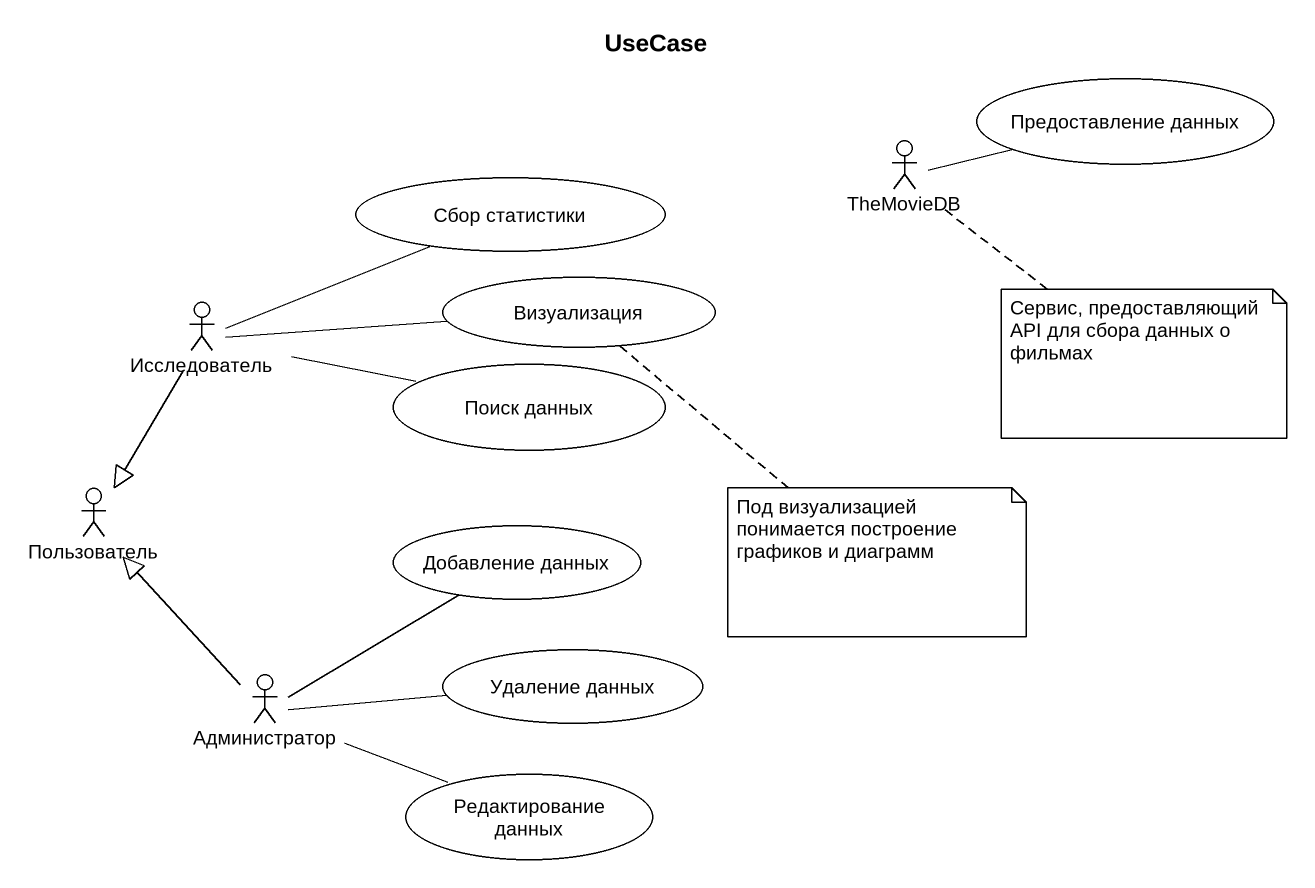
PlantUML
@startuml
title UseCase
usecase "Предоставление данных" as Предоставление_данных
usecase "Сбор статистики" as Сбор_статистики
actor TheMovieDB
actor Исследователь
usecase Визуализация
usecase "Поиск данных" as Поиск_данных
actor Пользователь
usecase "Добавление данных" as Добавление_данных
usecase "Удаление данных" as Удаление_данных
actor Администратор
usecase "Редактирование данных" as Редактирование_данных
TheMovieDB -right- Предоставление_данных
Исследователь -right- Сбор_статистики
Исследователь -right- Визуализация
Исследователь -right- Поиск_данных
Исследователь --|> Пользователь
Администратор -up-|> Пользователь
Администратор -right- Добавление_данных
Администратор -right- Удаление_данных
Администратор -right- Редактирование_данных
note bottom of TheMovieDB : Сервис, предоставляющий API для сбора данных о фильмах
note bottom of Визуализация : Под визуализацией понимается построение графиков и диаграмм
@enduml
